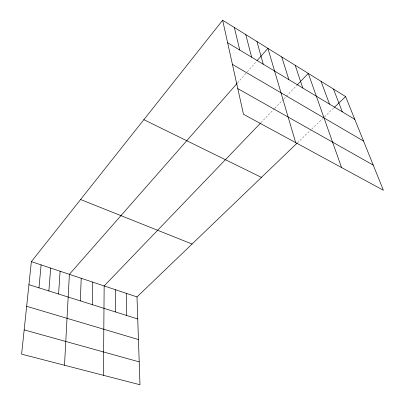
<?xml version="1.0" encoding="UTF-8"?>
<svg xmlns="http://www.w3.org/2000/svg" width="405" height="405" viewBox="0 0 405 405"><rect width="100%" height="100%" fill="white"/><g stroke="black" fill="none" stroke-linecap="round" stroke-linejoin="round"><path stroke-width="0.3" stroke-dasharray="2.02 1.52" d="M237.502 82.949L246.868 72.287M247.273 71.827L256.593 61.211M260.962 122.685L274.398 108.697M274.833 108.241L283.48 99.24M283.91 98.79L296.784 85.389M297.483 142.783L310.827 129.965M311.713 129.114L322.674 118.589M324.476 116.853L333.963 107.745"/><path stroke-width="0.61" d="M103.447 375.308L104.151 285.945L260.536 123.125M92.274 304.641L92.785 282.148M80.342 300.88L81.203 278.275M64.506 365.244L69.387 274.332L237.092 83.415M58.588 294.025L60.102 271.228M48.863 290.962L50.671 268.075M38.976 287.844L41.092 264.875M222.649 20.25L243.491 114.291L383.388 190.269L345.597 96.572L222.649 20.25L31.367 261.63L21.612 354.162L139.983 384.75L136.991 296.916L297.032 143.213M256.998 60.755L267.902 48.342L295.67 142.631M297.209 84.944L308.286 73.411L341.562 167.548M334.408 107.315L345.597 96.572M24.168 329.888L139.204 361.888M26.654 306.307L138.444 339.552M28.937 284.68L137.74 318.968M31.367 261.63L136.991 296.916M80.58 199.523L192.061 244.023M143.866 119.667L261.433 177.4M237.806 88.634L373.238 165.098M232.435 64.4L363.538 141.051M227.635 42.748L354.785 119.353M333.482 89.049L342.311 111.836M321.049 81.334L329.503 104.12M295.184 65.276L302.808 88.037M281.728 56.923L288.897 79.653M256.952 41.543L263.24 64.203M245.769 34.602L251.642 57.211M234.333 27.505L239.775 50.063M126.249 293.326L126.699 315.49M115.303 289.671L115.45 311.941"/></g></svg>
